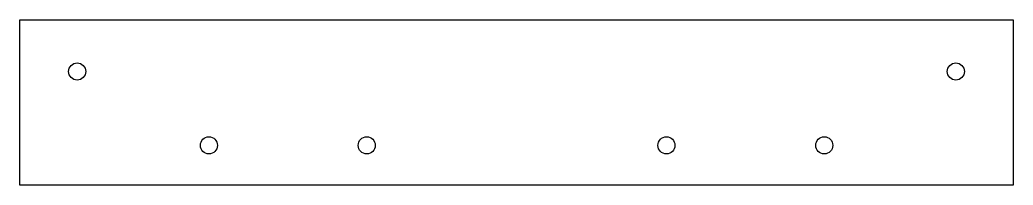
# Model space of a CAD drawing. Header units: millimetres. Extents: x 0 to 378, y 0 to 63.
import ezdxf

# ---------------------------------------------------------------- set-up
doc = ezdxf.new("R2010")
doc.units = ezdxf.units.MM
doc.layers.add('CONTOUR', color=1, linetype='Continuous')
doc.layers.add('TROUS', color=5, linetype='Continuous')

msp = doc.modelspace()

# ---------------------------------------------------------------- linework, layer by layer
at = {"layer": 'CONTOUR'}
msp.add_lwpolyline([(0, 0), (0, 62.6), (377.5858, 62.6), (377.5858, 0)], close=True, dxfattribs=at)
at = {"layer": 'TROUS'}
for centre in [(21.7929, 43.05), (355.7929, 43.05), (71.857, 15.0486), (131.857, 15.0486), (245.7929, 15.05), (305.7929, 15.05)]:
    msp.add_circle(centre, 3.25, dxfattribs=at)

doc.saveas('drawing.dxf')
